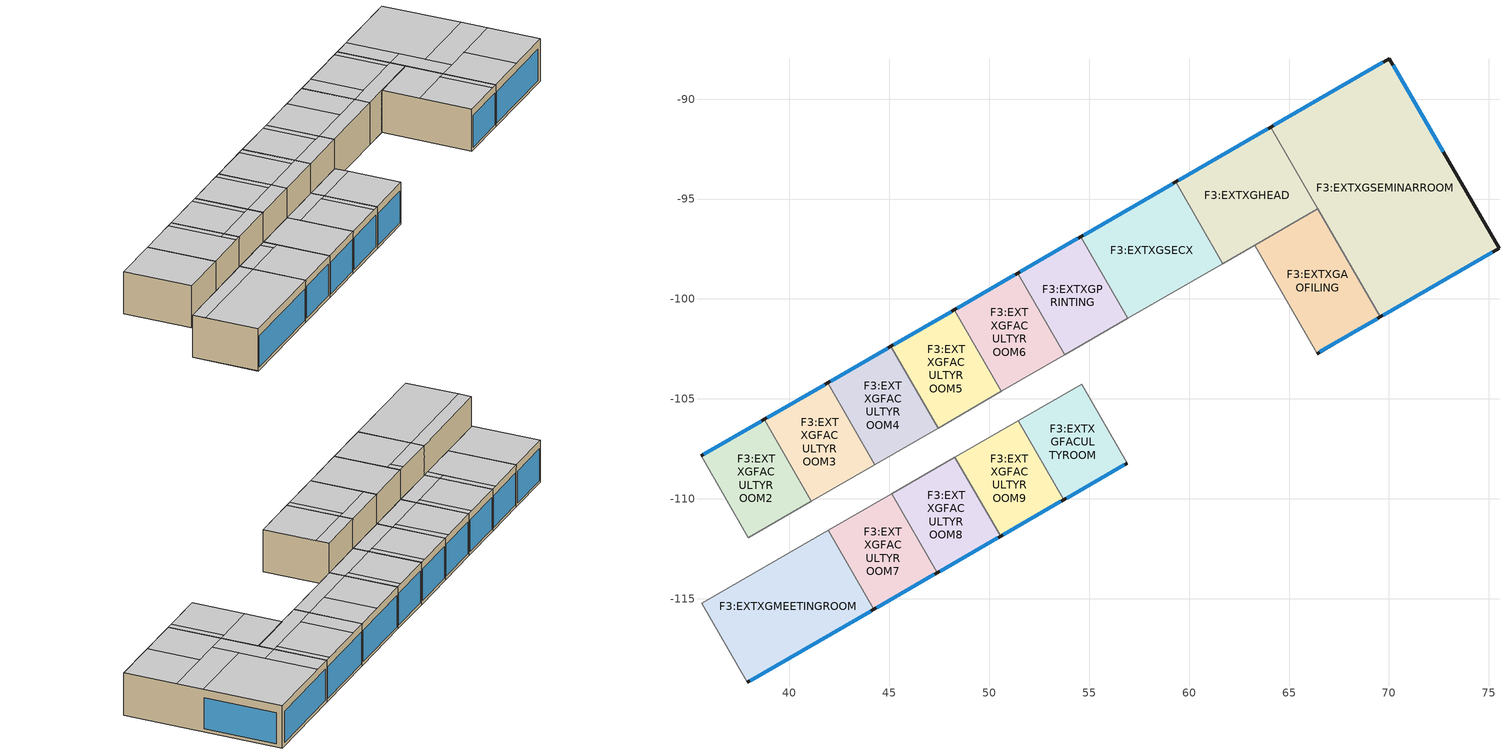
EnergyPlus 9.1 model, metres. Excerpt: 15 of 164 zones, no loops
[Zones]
F3:EXTXGFACULTYROOM6
 floor outside (Project external floor): 53.77,-102.8 50.61,-104.63 48.25,-100.54 51.41,-98.71 z3
 wall outside (Project wall): 51.41,-98.71 48.25,-100.54 z3:6
 wall to F3:EXTXGPRINTING (Project partition_Rev): 53.77,-102.8 51.41,-98.71 z3:6
 wall to F3:EXTXGFACULTYROOM5 (Project partition): 48.25,-100.54 50.61,-104.63 z3:6
 wall to F3:CORRIDOR (Project partition): 50.61,-104.63 53.77,-102.8 z3:6
 window (1003): 51.27,-98.8 48.39,-100.46 z3.22:5.47
 ceiling to F4:CORRIDOR (Project internal floor_Reversed): 50.61,-104.63 53.77,-102.8 53.24,-101.88 50.08,-103.71 z6
 ceiling to F4:EXTXGFACULTYROOM37 (Project internal floor_Reversed): 50.08,-103.71 52.85,-102.11 51.02,-98.94 48.25,-100.54 z6
 ceiling to F4:EXTXGFACULTYROOM36 (Project internal floor_Reversed): 52.85,-102.11 53.24,-101.88 51.41,-98.71 51.02,-98.94 z6
F3:EXTXGPRINTING
 floor outside (Project external floor): 56.94,-100.97 53.77,-102.8 51.41,-98.71 54.58,-96.88 z3
 wall outside (Project wall): 54.58,-96.88 51.41,-98.71 z3:6
 wall to F3:EXTXGSECX (Project partition): 56.94,-100.97 54.58,-96.88 z3:6
 wall to F3:CORRIDOR (Project partition): 53.77,-102.8 56.94,-100.97 z3:6
 window (1004): 54.43,-96.97 51.56,-98.63 z3.22:5.47
 ceiling to F4:EXTXGFACULTYROOM35 (Project internal floor_Reversed): 56.01,-100.28 56.41,-100.05 54.58,-96.88 54.18,-97.11 z6
 ceiling to F4:CORRIDOR (Project internal floor_Reversed): 53.77,-102.8 56.94,-100.97 56.41,-100.05 53.24,-101.88 z6
 ceiling to F4:EXTXGFACULTYROOM36 (Project internal floor_Reversed): 53.24,-101.88 56.01,-100.28 54.18,-97.11 51.41,-98.71 z6
F3:EXTXGFACULTYROOM5
 floor outside (Project external floor): 50.61,-104.63 47.44,-106.46 45.08,-102.37 48.25,-100.54 z3
 wall outside (Project wall): 48.25,-100.54 45.08,-102.37 z3:6
 wall to F3:CORRIDOR (Project partition): 47.44,-106.46 50.61,-104.63 z3:6
 wall to F3:EXTXGFACULTYROOM4 (Project partition): 45.08,-102.37 47.44,-106.46 z3:6
 window (1003): 48.1,-100.63 45.23,-102.28 z3.22:5.47
 ceiling to F4:CORRIDOR (Project internal floor_Reversed): 47.44,-106.46 50.61,-104.63 50.08,-103.71 46.91,-105.54 z6
 ceiling to F4:EXTXGFACULTYROOM37 (Project internal floor_Reversed): 49.68,-103.94 50.08,-103.71 48.25,-100.54 47.85,-100.77 z6
 ceiling to F4:EXTXGFACULTYROOM38 (Project internal floor_Reversed): 46.91,-105.54 49.68,-103.94 47.85,-100.77 45.08,-102.37 z6
F3:EXTXGSECX
 floor outside (Project external floor): 61.69,-98.23 56.94,-100.97 54.58,-96.88 59.33,-94.14 z3
 wall outside (Project wall): 59.33,-94.14 54.58,-96.88 z3:6
 wall to F3:CORRIDOR (Project partition): 56.94,-100.97 61.69,-98.23 z3:6
 wall to F3:EXTXGHEAD (Project partition): 61.69,-98.23 59.33,-94.14 z3:6
 window (1007): 59.19,-94.23 54.73,-96.8 z3.22:5.44
 ceiling to F4:EXTXGFACULTYROOM35 (Project internal floor_Reversed): 56.41,-100.05 59.18,-98.45 57.35,-95.28 54.58,-96.88 z6
 ceiling to F4:EXTXGFACULTYROOM34 (Project internal floor_Reversed): 59.18,-98.45 61.16,-97.31 59.33,-94.14 57.35,-95.28 z6
 ceiling to F4:CORRIDOR (Project internal floor_Reversed): 56.94,-100.97 61.69,-98.23 61.16,-97.31 56.41,-100.05 z6
F3:EXTXGHEAD
 floor outside (Project external floor): 66.44,-95.48 61.69,-98.23 59.33,-94.14 64.08,-91.4 z3
 wall outside (Project wall): 64.08,-91.4 59.33,-94.14 z3:6
 wall to F3:CORRIDOR (Project partition): 61.69,-98.23 63.28,-97.31 z3:6
 wall to F3:EXTXGAOFILING (Project partition_Rev): 63.28,-97.31 66.44,-95.48 z3:6
 wall to F3:EXTXGSEMINARROOM (Project partition): 66.44,-95.48 64.08,-91.4 z3:6
 window (1003): 63.94,-91.48 59.48,-94.06 z3.22:5.44
 ceiling to F4:EXTXGFACULTYROOM34 (Project internal floor_Reversed): 61.16,-97.31 62.35,-96.62 60.52,-93.46 59.33,-94.14 z6
 ceiling to F4:CORRIDOR (Project internal floor_Reversed): 61.69,-98.23 66.44,-95.48 65.91,-94.56 61.16,-97.31 z6
 ceiling to F4:EXTXGFACULTYROOM29 (Project internal floor_Reversed): 62.35,-96.62 65.52,-94.79 63.69,-91.63 60.52,-93.46 z6
 ceiling to F4:EXTXGFACULTYROOM30 (Project internal floor_Reversed): 65.52,-94.79 65.91,-94.56 64.08,-91.4 63.69,-91.63 z6
F3:EXTXGAOFILING
 floor outside (Project external floor): 69.57,-100.9 66.4,-102.73 63.28,-97.31 66.44,-95.48 z3
 wall outside (Project wall): 66.4,-102.73 69.57,-100.9 z3:6
 wall to F3:CORRIDOR (Project partition): 63.28,-97.31 66.4,-102.73 z3:6
 wall to F3:EXTXGSEMINARROOM (Project partition): 69.57,-100.9 66.44,-95.48 z3:6
 window (1007): 66.55,-102.64 69.42,-100.98 z3.22:5.47
 ceiling to F4:CORRIDOR (Project internal floor_Reversed): 64.57,-99.56 67.74,-97.73 66.44,-95.48 63.28,-97.31 z6
 ceiling to F4:EXTXGFACULTYROOM32 (Project internal floor_Reversed): 69.17,-101.13 69.57,-100.9 67.74,-97.73 67.34,-97.96 z6
 ceiling to F4:EXTXGGRADUATEROOM1 (Project internal floor_Reversed): 66.4,-102.73 69.17,-101.13 67.34,-97.96 64.57,-99.56 z6
F3:EXTXGFACULTYROOM4
 floor outside (Project external floor): 47.44,-106.46 44.27,-108.29 41.91,-104.2 45.08,-102.37 z3
 wall outside (Project wall): 45.08,-102.37 41.91,-104.2 z3:6
 wall to F3:CORRIDOR (Project partition): 44.27,-108.29 47.44,-106.46 z3:6
 wall to F3:EXTXGFACULTYROOM3 (Project partition_Rev): 41.91,-104.2 44.27,-108.29 z3:6
 window (1003): 44.93,-102.45 42.06,-104.11 z3.22:5.47
 ceiling to F4:CORRIDOR (Project internal floor_Reversed): 44.27,-108.29 47.44,-106.46 46.91,-105.54 43.74,-107.37 z6
 ceiling to F4:EXTXGFACULTYROOM38 (Project internal floor_Reversed): 46.51,-105.77 46.91,-105.54 45.08,-102.37 44.68,-102.6 z6
 ceiling to F4:EXTXGFACULTYROOM (Project internal floor_Reversed): 43.74,-107.37 46.51,-105.77 44.68,-102.6 41.91,-104.2 z6
F3:EXTXGFACULTYROOM3
 floor outside (Project external floor): 44.27,-108.29 41.1,-110.11 38.74,-106.03 41.91,-104.2 z3
 wall outside (Project wall): 41.91,-104.2 38.74,-106.03 z3:6
 wall to F3:CORRIDOR (Project partition): 41.1,-110.11 44.27,-108.29 z3:6
 wall to F3:EXTXGFACULTYROOM2 (Project partition_Rev): 38.74,-106.03 41.1,-110.11 z3:6
 window (1003): 41.76,-104.28 38.89,-105.94 z3.22:5.47
 ceiling to F4:CORRIDOR (Project internal floor_Reversed): 43.87,-108.52 44.27,-108.29 43.74,-107.37 43.34,-107.6 z6
 ceiling to F4:EXTXGFACULTYROOM (Project internal floor_Reversed): 43.34,-107.6 43.74,-107.37 41.91,-104.2 41.51,-104.43 z6
 ceiling to F4:EXTXGSEMINARROOM (Project internal floor_Reversed): 41.1,-110.11 43.87,-108.52 41.51,-104.43 38.74,-106.03 z6
F3:EXTXGFACULTYROOM2
 floor outside (Project external floor): 41.1,-110.11 37.94,-111.94 35.58,-107.86 38.74,-106.03 z3
 wall outside (Project wall): 38.74,-106.03 35.58,-107.86 z3:6
 wall to F3:CORRIDOR (Project partition): 37.94,-111.94 41.1,-110.11 z3:6
 wall to F3:EXTXGFACULTYROOM1 (Project partition_Rev): 35.58,-107.86 37.94,-111.94 z3:6
 window (1003): 38.6,-106.11 35.72,-107.77 z3.22:5.47
 ceiling to F4:EXTXGSEMINARROOM (Project internal floor_Reversed): 37.94,-111.94 41.1,-110.11 38.74,-106.03 35.58,-107.86 z6
F3:EXTXGMEETINGROOM
 floor outside (Project external floor): 44.23,-115.53 37.9,-119.19 35.61,-115.24 41.95,-111.58 z3
 wall outside (Project wall): 37.9,-119.19 44.23,-115.53 z3:6
 wall to F3:CORRIDOR (Project partition_Rev): 41.95,-111.58 35.61,-115.24 z3:6
 wall to F3:EXTXGFACULTYROOM7 (Project partition_Rev): 44.23,-115.53 41.95,-111.58 z3:6
 wall to F3:EXTXGSTOREROOM (Project partition_Rev): 35.61,-115.24 37.9,-119.19 z3:6
 window (1008): 38.04,-119.1 44.08,-115.61 z3.22:5.43
 ceiling to F4:CORRIDOR (Project internal floor_Reversed): 37.9,-119.19 44.23,-115.53 42.4,-112.36 36.07,-116.02 z6
 ceiling to F4:EXTXGSEMINARROOM (Project internal floor_Reversed): 36.07,-116.02 42.4,-112.36 41.95,-111.58 35.61,-115.24 z6
F3:EXTXGFACULTYROOM7
 floor outside (Project external floor): 47.4,-113.7 44.23,-115.53 41.95,-111.58 45.12,-109.75 z3
 wall outside (Project wall): 44.23,-115.53 47.4,-113.7 z3:6
 wall to F3:CORRIDOR (Project partition): 45.12,-109.75 41.95,-111.58 z3:6
 wall to F3:EXTXGFACULTYROOM8 (Project partition_Rev): 47.4,-113.7 45.12,-109.75 z3:6
 window (1003): 44.38,-115.44 47.25,-113.79 z3.22:5.47
 ceiling to F4:CORRIDOR (Project internal floor_Reversed): 45.17,-110.76 45.57,-110.53 45.12,-109.75 44.72,-109.98 z6; 44.23,-115.53 47.4,-113.7 45.57,-110.53 42.4,-112.36 z6
 ceiling to F4:EXTXGSEMINARROOM (Project internal floor_Reversed): 42.4,-112.36 45.17,-110.76 44.72,-109.98 41.95,-111.58 z6
F3:EXTXGFACULTYROOM8
 floor outside (Project external floor): 50.57,-111.87 47.4,-113.7 45.12,-109.75 48.28,-107.92 z3
 wall outside (Project wall): 47.4,-113.7 50.57,-111.87 z3:6
 wall to F3:CORRIDOR (Project partition): 48.28,-107.92 45.12,-109.75 z3:6
 wall to F3:EXTXGFACULTYROOM9 (Project partition): 50.57,-111.87 48.28,-107.92 z3:6
 window (1003): 47.55,-113.62 50.42,-111.96 z3.22:5.47
 ceiling to F4:CORRIDOR (Project internal floor_Reversed): 47.4,-113.7 50.57,-111.87 48.28,-107.92 45.12,-109.75 z6
F3:EXTXGFACULTYROOM9
 floor outside (Project external floor): 53.73,-110.04 50.57,-111.87 48.28,-107.92 51.45,-106.09 z3
 wall outside (Project wall): 50.57,-111.87 53.73,-110.04 z3:6
 wall to F3:CORRIDOR (Project partition): 51.45,-106.09 48.28,-107.92 z3:6
 wall to F3:EXTXGFACULTYROOM (Project partition): 53.73,-110.04 51.45,-106.09 z3:6
 window (1003): 50.71,-111.79 53.59,-110.13 z3.22:5.47
 ceiling to F4:CORRIDOR (Project internal floor_Reversed): 50.57,-111.87 53.34,-110.27 51.51,-107.11 48.74,-108.7 z6; 48.74,-108.7 51.9,-106.88 51.45,-106.09 48.28,-107.92 z6
 ceiling to F4:EXTXGGRADUATEROOM (Project internal floor_Reversed): 53.34,-110.27 53.73,-110.04 51.9,-106.88 51.51,-107.11 z6
F3:EXTXGFACULTYROOM
 floor outside (Project external floor): 56.9,-108.21 53.73,-110.04 51.45,-106.09 54.62,-104.26 z3
 wall outside (Project wall): 53.73,-110.04 56.9,-108.21 z3:6
 wall to F3:CORRIDOR (Project partition): 56.9,-108.21 54.62,-104.26 51.45,-106.09 z3:6
 window (1003): 53.88,-109.96 56.75,-108.3 z3.22:5.47
 ceiling to F4:CORRIDOR (Project internal floor_Reversed): 51.9,-106.88 55.07,-105.05 54.62,-104.26 51.45,-106.09 z6
 ceiling to F4:EXTXGGRADUATEROOM (Project internal floor_Reversed): 53.73,-110.04 56.9,-108.21 55.07,-105.05 51.9,-106.88 z6
F3:EXTXGSEMINARROOM
 floor outside (Project external floor): 75.51,-97.47 69.57,-100.9 64.08,-91.4 70.02,-87.97 z3
 wall outside (Project wall): 69.57,-100.9 75.51,-97.47 70.02,-87.97 64.08,-91.4 z3:6
 window (1011): 69.72,-100.81 75.17,-97.67 / 69.69,-88.16 64.23,-91.31 z3.22:5.43
 window x2 (1011): 72.72,-92.64 70.22,-88.3 z3.22:5.44
 ceiling to F4:CORRIDOR (Project internal floor_Reversed): 68.93,-97.05 73.68,-94.3 72.76,-92.72 68.01,-95.46 z6; 67.74,-97.73 68.93,-97.05 67.1,-93.88 65.91,-94.56 z6
 ceiling to F4:EXTXGFACULTYROOM32 (Project internal floor_Reversed): 69.57,-100.9 72.34,-99.3 70.51,-96.13 67.74,-97.73 z6
 ceiling to F4:EXTXGFACULTYROOM33 (Project internal floor_Reversed): 72.34,-99.3 75.51,-97.47 73.68,-94.3 70.51,-96.13 z6
 ceiling to F4:EXTXGFACULTYROOM30 (Project internal floor_Reversed): 65.91,-94.56 67.1,-93.88 65.27,-90.71 64.08,-91.4 z6
 ceiling to F4:EXTXGFACULTYROOM31 (Project internal floor_Reversed): 68.01,-95.46 72.76,-92.72 70.02,-87.97 65.27,-90.71 z6
[Building]
Building: North Axis {deg}=0; Terrain=Suburbs; Loads Convergence Tolerance Value=0.04; Temperature Convergence Tolerance Value {deltaC}=0.4; Solar Distribution=FullExterior; Maximum Number of Warmup Days=25; Minimum Number of Warmup Days=6
[Site:Location]
AS2 (O1-O1:31-12)  (01-01:31-12): Latitude {deg}=1.3; Longitude {deg}=103.8; Time Zone {hr}=8; Elevation {m}=32
[SizingPeriod:DesignDay] Day of Month=15; Humidity Condition Type=WetBulb; Barometric Pressure {Pa}=100941.2; Wind Direction {deg}=0; Rain Indicator=No; Snow Indicator=No; Daylight Saving Time Indicator=No
Name | Month | Day Type | Maximum Dry-Bulb Temperature {C} | Daily Dry-Bulb Temperature Range {deltaC} | Wetbulb or DewPoint at Maximum Dry-Bulb {C} | Wind Speed {m/s} | Solar Model Indicator | Sky Clearness
Summer Design Day in AS2 (O1-O1:31-12) Jul | 7 | SummerDesignDay | 33.2 | 6.2 | 26 | 0 | ASHRAEClearSky | 0.98
Summer Design Day in AS2 (O1-O1:31-12) Aug | 8 | SummerDesignDay | 33.2 | 6.3 | 25.8 | 0 | ASHRAEClearSky | 0.98
Summer Design Day in AS2 (O1-O1:31-12) Sep | 9 | SummerDesignDay | 33.2 | 6.5 | 25.9 | 0 | ASHRAEClearSky | 0.98
Winter Design Day in AS2 (O1-O1:31-12) | 1 | WinterDesignDay | 23.8 | 0 | 23.8 | 9.2 |  | 0
[Site:GroundTemperature:BuildingSurface]
18, 18, 18, 18, 18, 18, 18, 18, 18, 18, 18, 18
[Site:GroundTemperature:FCfactorMethod]
January Ground Temperature {C}=27.55; February Ground Temperature {C}=28.03; March Ground Temperature {C}=28.32; April Ground Temperature {C}=28.42; May Ground Temperature {C}=28.26; June Ground Temperature {C}=27.88; July Ground Temperature {C}=27.4; August Ground Temperature {C}=26.92; September Ground Temperature {C}=26.59; October Ground Temperature {C}=26.51; November Ground Temperature {C}=26.68; December Ground Temperature {C}=27.05
[Site:GroundTemperature:Shallow]
14, 14, 14, 14, 14, 14, 14, 14, 14, 14, 14, 14
[Site:GroundTemperature:Deep]
14, 14, 14, 14, 14, 14, 14, 14, 14, 14, 14, 14
[Site:GroundReflectance]
0.2, 0.2, 0.2, 0.2, 0.2, 0.2, 0.2, 0.2, 0.2, 0.2, 0.2, 0.2
[Site:GroundReflectance:SnowModifier]
2, 2
[Material] Thermal Absorptance=0.9
Name | Roughness | Thickness {m} | Conductivity {W/m-K} | Density {kg/m3} | Specific Heat {J/kg-K} | Solar Absorptance | Visible Absorptance
1B Plastered Wall | Smooth | 0.225 | 0.807 | 1760 | 800 | 0.7 | 0.7
Cast Concrete (Dense)_.1 | Rough | 0.1 | 1.4 | 2100 | 840 | 0.6 | 0.6
External Rendering_.O25 | Rough | 0.025 | 0.5 | 1300 | 1000 | 0.7 | 0.7
MW Stone Wool (rolls)_.1482 | Rough | 0.1482 | 0.04 | 30 | 840 | 0.6 | 0.6
Timber Flooring_.OO5 | Rough | 0.005 | 0.14 | 650 | 1200 | 0.78 | 0.78
Gypsum Plasterboard_.O25 | Rough | 0.025 | 0.25 | 900 | 1000 | 0.5 | 0.5
[Material:NoMass] Roughness=Rough; Thermal Resistance {m2-K/W}=0.15; Thermal Absorptance=0.9; Solar Absorptance=0.7; Visible Absorptance=0.7
9_RVAL_2; 10_RVAL_2
[WindowMaterial:Glazing]
38: Optical Data Type=SpectralAverage; Thickness {m}=.006; Solar Transmittance at Normal Incidence=.775; Front Side Solar Reflectance at Normal Incidence=.071; Back Side Solar Reflectance at Normal Incidence=.071; Visible Transmittance at Normal Incidence=.881; Front Side Visible Reflectance at Normal Incidence=.08; Back Side Visible Reflectance at Normal Incidence=.08; Infrared Transmittance at Normal Incidence=0; Front Side Infrared Hemispherical Emissivity=.84; Back Side Infrared Hemispherical Emissivity=.84; Conductivity {W/m-K}=.9
[Construction]
Project wall: 1B Plastered Wall
Project external floor: External Rendering_.O25, MW Stone Wool (rolls)_.1482, Timber Flooring_.OO5
Project partition: Gypsum Plasterboard_.O25, 9_RVAL_2, Gypsum Plasterboard_.O25
Project partition_Rev: Gypsum Plasterboard_.O25, 10_RVAL_2, Gypsum Plasterboard_.O25
Project internal floor_Reversed: Cast Concrete (Dense)_.1
1003; 1004; 1007; 1008; 1011: 38
[Zone] Type=1; Multiplier=1; Zone Inside Convection Algorithm=TARP; Part of Total Floor Area=Yes
Name | Volume {m3} | Floor Area {m2}
F3:EXTXGFACULTYROOM6; F3:EXTXGPRINTING; F3:EXTXGFACULTYROOM5; F3:EXTXGFACULTYROOM2; F3:EXTXGFACULTYROOM3; F3:EXTXGFACULTYROOM4 | 43.0787 | 15.2664
F3:EXTXGSECX; F3:EXTXGHEAD | 65.5392 | 23.226
F3:EXTXGAOFILING | 58.2466 | 20.6416
F3:EXTXGSEMINARROOM | 190.1874 | 67.3993
F3:EXTXGFACULTYROOM8; F3:EXTXGFACULTYROOM9; F3:EXTXGFACULTYROOM; F3:EXTXGFACULTYROOM7 | 41.5271 | 14.7165
F3:EXTXGMEETINGROOM | 84.8302 | 30.0624
[ZoneInfiltration:DesignFlowRate] Schedule=On 24/7; Design Flow Rate Calculation Method=Flow/zone; Constant Term Coefficient=1; Temperature Term Coefficient=0; Velocity Term Coefficient=0; Velocity Squared Term Coefficient=0
Name | Zone or ZoneList | Design Flow Rate {m3/s}
F3:EXTXGFACULTYROOM6 Infiltration | F3:EXTXGFACULTYROOM6 | 0.008376
F3:EXTXGPRINTING Infiltration | F3:EXTXGPRINTING | 0.008376
F3:EXTXGSECX Infiltration | F3:EXTXGSECX | 0.012744
F3:EXTXGAOFILING Infiltration | F3:EXTXGAOFILING | 0.011326
F3:EXTXGSEMINARROOM Infiltration | F3:EXTXGSEMINARROOM | 0.036981
F3:EXTXGHEAD Infiltration | F3:EXTXGHEAD | 0.012744
F3:EXTXGFACULTYROOM5 Infiltration | F3:EXTXGFACULTYROOM5 | 0.008376
F3:EXTXGFACULTYROOM2 Infiltration | F3:EXTXGFACULTYROOM2 | 0.008376
F3:EXTXGFACULTYROOM3 Infiltration | F3:EXTXGFACULTYROOM3 | 0.008376
F3:EXTXGFACULTYROOM8 Infiltration | F3:EXTXGFACULTYROOM8 | 0.008075
F3:EXTXGFACULTYROOM9 Infiltration | F3:EXTXGFACULTYROOM9 | 0.008075
F3:EXTXGFACULTYROOM Infiltration | F3:EXTXGFACULTYROOM | 0.008075
F3:EXTXGFACULTYROOM4 Infiltration | F3:EXTXGFACULTYROOM4 | 0.008376
F3:EXTXGFACULTYROOM7 Infiltration | F3:EXTXGFACULTYROOM7 | 0.008075
F3:EXTXGMEETINGROOM Infiltration | F3:EXTXGMEETINGROOM | 0.016495
[Schedule:Compact]
On 24/7: Through: 12/31, For: AllDays, Until: 24:00, 1
